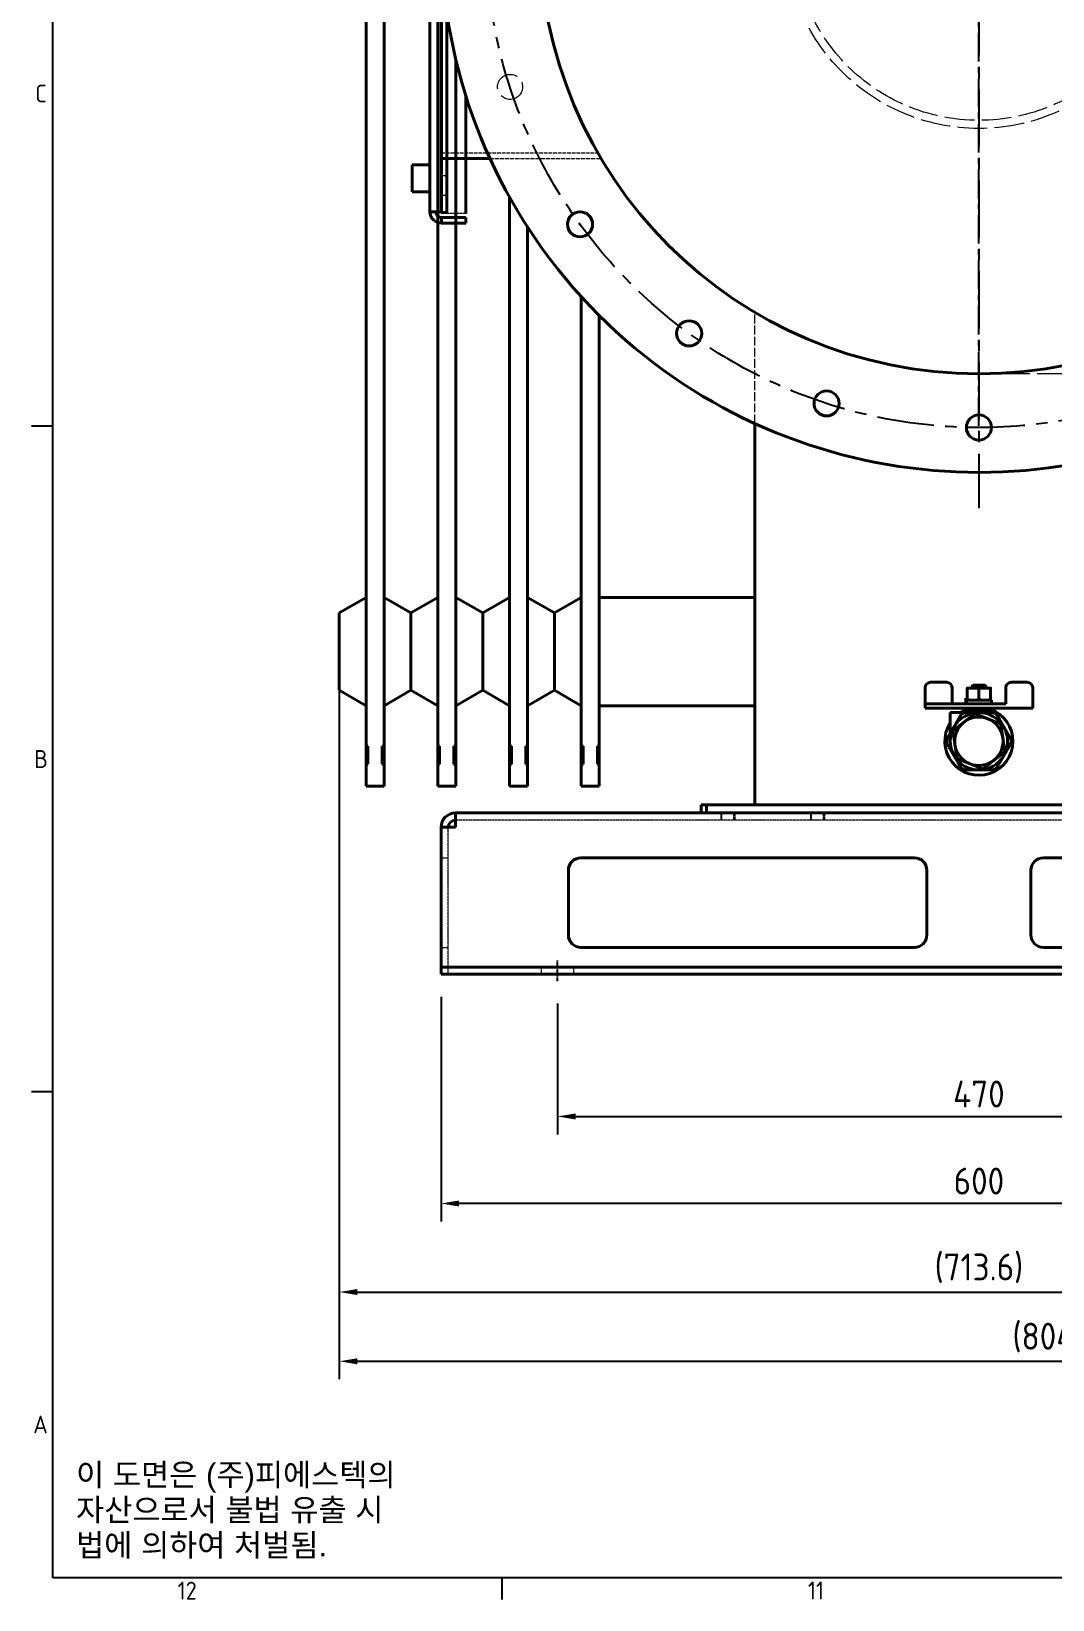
# Model space of a CAD drawing. Header units: millimetres. Extents: x 9486 to 14955, y -8999 to 1872.
# Drawn here: x 9574 to 10144, y -8911 to -8036 of the extents above; entities that cross this region are included whole.
import ezdxf

# ---------------------------------------------------------------- set-up
doc = ezdxf.new("R2010")
doc.units = ezdxf.units.MM
for name, pattern in [('CENTER', [50.8, 31.75, -6.35, 6.35, -6.35]), ('CHAIN', [0.3543, 0.2362, -0.0295, 0.0591, -0.0295]), ('DASHED', [0.2067, 0.1654, -0.0413])]:
    doc.linetypes.add(name, pattern=pattern)
for name, color, linetype, lineweight in [('가려진 것(ISO)', 2, 'DASHED', 18), ('가시적인 것(ISO)', 3, 'Continuous', 40), ('경계(ISO)', 7, 'Continuous', 25), ('기호(ISO)', 5, 'Continuous', 25), ('중심선(ISO)', 1, 'Continuous', 25)]:
    doc.layers.add(name, color=color, linetype=linetype, lineweight=lineweight)
doc.styles.add('문자 텍스트_PSTEK_POSCO', font='isocp.shx')
doc.styles.add('치수 텍스트_PSTEK_POSCO', font='isocp.shx')
doc.dimstyles.new('치수_PSTEK_POSCO', dxfattribs={"dimscale": 5, "dimtxt": 3, "dimasz": 2, "dimexe": 2, "dimexo": 2.5, "dimgap": 1, "dimtad": 1, "dimrnd": 1e-08, "dimdsep": 46, "dimtxsty": '치수 텍스트_PSTEK_POSCO', "dimcen": 0.09, "dimdle": 10, "dimclrd": 7, "dimclre": 7, "dimclrt": 2, "dimadec": 1, "dimazin": 2, "dimtfac": 1, "dimtmove": 0, "dimatfit": 3, "dimfxl": 0, "dimtolj": 1, "dimlwd": -1, "dimlwe": -1, "dimarcsym": 0})

# ---------------------------------------------------------------- blocks, each defined once
blk = doc.blocks.new('경계 Default Border')
at = {"layer": '경계(ISO)'}
for p, q in [((20, 148.5), (17.6, 148.5)), ((20, 74.25), (17.6, 74.25)), ((70.08, 20), (70.08, 17.6))]:
    blk.add_line(p, q, dxfattribs=at)
at = {"layer": '경계(ISO)', "flags": 128}
blk.add_lwpolyline([(20, 20), (20, 574), (821, 574), (821, 20), (20, 20)], dxfattribs=at)
at = {"layer": '경계(ISO)', "color": 2, "char_height": 2, "attachment_point": 7, "style": '문자 텍스트_PSTEK_POSCO'}
for s, insert in [('C', (18.03, 184.61)), ('B', (17.92, 110.36)), ('A', (17.81, 36.12)), ('12', (33.92, 17.58)), ('11', (104.23, 17.6))]:
    blk.add_mtext(s, dxfattribs=dict(at, insert=insert))
blk = doc.blocks.new('A$C0D17016F')
at = {"layer": '가려진 것(ISO)'}
for p, q in [((-296, 0), (-296, 82)), ((292, 86), (-292, 86)), ((-300, 65), (-296, 65)), ((-300, 15), (-296, 15)), ((-244, 0), (-244, 4)), ((-226, 0), (-226, 4))]:
    blk.add_line(p, q, dxfattribs=at)
at = {"layer": '가시적인 것(ISO)'}
for p, q in [((-292, 82), (-292, 90)), ((-292, 90), (292, 90)), ((-292, 82), (-300, 82)), ((-300, 8), (-300, 82)), ((-222, 65), (-36, 65)), ((36, 65), (222, 65)), ((-229, 22), (-229, 58)), ((-29, 58), (-29, 22)), ((29, 22), (29, 58)), ((-36, 15), (-222, 15)), ((222, 15), (36, 15)), ((-300, 4), (-300, 8)), ((-300, 4), (-290, 4)), ((-300, 4), (-300, 0)), ((-290, 0), (-300, 0)), ((-290, 4), (290, 4)), ((-290, 0), (290, 0))]:
    blk.add_line(p, q, dxfattribs=at)
for centre, radius, start, end in [((-292, 82), 8, 90, 180), ((-292, 82), 4, 90, 180), ((-222, 58), 7, 90, 180), ((-36, 58), 7, 0, 90), ((36, 58), 7, 90, 180), ((-222, 22), 7, 180, 270), ((-36, 22), 7, 270, 0), ((36, 22), 7, 180, 270)]:
    blk.add_arc(centre, radius, start, end, dxfattribs=at)
at = {"layer": '중심선(ISO)', "linetype": 'CHAIN'}
blk.add_line((-235, -3.75), (-235, 7.75), dxfattribs=at)
blk = doc.blocks.new('A$C1B500327')
at = {"color": 1, "linetype": 'CENTER'}
blk.add_line((0, 320), (0, -320), dxfattribs=at)
blk.add_circle((0, 0), 275, dxfattribs=at)
at = {"layer": '가려진 것(ISO)', "ltscale": 12.594825}
blk.add_line((-300, -121.8), (-212.58, -121.8), dxfattribs=at)
at = {"layer": '가려진 것(ISO)', "ltscale": 13.665871}
blk.add_line((-272.72, -125), (-210.71, -125), dxfattribs=at)
at = {"layer": '가려진 것(ISO)', "ltscale": 1.218906}
for p, q in [((-296.8, -134.5), (-300, -134.5)), ((-296.8, -145.5), (-300, -145.5))]:
    blk.add_line(p, q, dxfattribs=at)
at = {"layer": '가려진 것(ISO)'}
for p, q in [((-303, -155), (-303, -154.6)), ((-300, -155), (-303, -155)), ((-300, -155), (-300, -154.6)), ((-300, -155), (-300, -154.6)), ((-300, -155), (-299.8, -155)), ((-299.8, -155.54), (-299.8, -154.6)), ((-286.2, -155.54), (-299.8, -155.54))]:
    blk.add_line(p, q, dxfattribs=at)
at = {"layer": '가려진 것(ISO)', "ltscale": 100}
blk.add_line((173.13, -245), (0, -245), dxfattribs=at)
for centre, radius in [((0, 0), 108.15), ((0, 0), 103.65), ((-261.54, -84.98), 7)]:
    blk.add_circle(centre, radius, dxfattribs=at)
blk.add_arc((0, 0), 300, 305.24751, 144.75249, dxfattribs=at)
at = {"layer": '가시적인 것(ISO)'}
for p, q in [((-306.2, -154.6), (-306.2, 154.6)), ((-300, -155), (-300, 155)), ((-299.8, 154.6), (-299.8, -154.6)), ((-296.8, -43.7), (-296.8, -155)), ((-286.2, -89.94), (-286.2, -155.54)), ((-316.2, -128.5), (-316.2, -143.5)), ((-306.2, -128.5), (-316.2, -128.5)), ((-272.72, -125), (-300, -125)), ((-306.2, -143.5), (-316.2, -143.5)), ((-306.2, -154.6), (-299.8, -154.6)), ((-300, -155), (-296.8, -155)), ((-299.8, -157.8), (-286.2, -157.8)), ((-299.8, -157.8), (-299.8, -161)), ((-299.8, -161), (-286.2, -161)), ((-286.2, -157.8), (-286.2, -161))]:
    blk.add_line(p, q, dxfattribs=at)
for centre, radius in [((0, 0), 245), ((-222.48, -161.64), 7), ((-161.64, -222.48), 7), ((-84.98, -261.54), 7), ((0, -275), 7)]:
    blk.add_circle(centre, radius, dxfattribs=at)
for centre, radius, start, end in [((0, 0), 300, 144.75249, 305.24751), ((-299.8, -154.6), 6.4, 180, 270), ((-299.8, -154.6), 3.2, 187.18076, 270)]:
    blk.add_arc(centre, radius, start, end, dxfattribs=at)
blk = doc.blocks.new('*D52')
at = {"color": 7}
for p, q in [((9867.62, -8578.64), (9867.62, -8651.69)), ((10337.62, -8578.64), (10337.62, -8651.69)), ((9877.62, -8641.69), (10327.62, -8641.69))]:
    blk.add_line(p, q, dxfattribs=at)
for points in [[(9877.62, -8640.02), (9877.62, -8643.36), (9867.62, -8641.69)], [(10327.62, -8640.02), (10327.62, -8643.36), (10337.62, -8641.69)]]:
    blk.add_solid(points, dxfattribs=at)
at = {"layer": 'Defpoints', "color": 0}
for p in [(9867.62, -8566.14), (10337.62, -8566.14), (10337.62, -8641.69)]:
    blk.add_point(p, dxfattribs=at)
at = {"color": 2, "insert": (10102.62, -8629.19), "char_height": 15, "attachment_point": 5, "style": '치수 텍스트_PSTEK_POSCO'}
blk.add_mtext('\\A1;470', dxfattribs=at)
blk = doc.blocks.new('*D53')
at = {"color": 7}
for p, q in [((9802.62, -8574.89), (9802.62, -8700.24)), ((10402.62, -8574.89), (10402.62, -8700.24)), ((10392.62, -8690.24), (9812.62, -8690.24))]:
    blk.add_line(p, q, dxfattribs=at)
for points in [[(9812.62, -8688.57), (9812.62, -8691.9), (9802.62, -8690.24)], [(10392.62, -8688.57), (10392.62, -8691.9), (10402.62, -8690.24)]]:
    blk.add_solid(points, dxfattribs=at)
at = {"layer": 'Defpoints', "color": 0}
for p in [(9802.62, -8562.39), (10402.62, -8562.39), (9802.62, -8690.24)]:
    blk.add_point(p, dxfattribs=at)
at = {"color": 2, "insert": (10102.62, -8677.74), "char_height": 15, "attachment_point": 5, "style": '치수 텍스트_PSTEK_POSCO'}
blk.add_mtext('\\A1;600', dxfattribs=at)
blk = doc.blocks.new('*D54')
at = {"color": 7}
for p, q in [((9745.82, -8404.22), (9745.82, -8749.64)), ((10459.42, -8404.22), (10459.42, -8749.64)), ((9755.82, -8739.64), (10449.42, -8739.64))]:
    blk.add_line(p, q, dxfattribs=at)
for points in [[(9755.82, -8737.98), (9755.82, -8741.31), (9745.82, -8739.64)], [(10449.42, -8737.98), (10449.42, -8741.31), (10459.42, -8739.64)]]:
    blk.add_solid(points, dxfattribs=at)
at = {"layer": 'Defpoints', "color": 0}
for p in [(9745.82, -8391.72), (10459.42, -8391.72), (10459.42, -8739.64)]:
    blk.add_point(p, dxfattribs=at)
at = {"color": 2, "insert": (10102.62, -8726.39), "char_height": 15, "attachment_point": 5, "style": '치수 텍스트_PSTEK_POSCO'}
blk.add_mtext('\\A1;(713.6)', dxfattribs=at)
blk = doc.blocks.new('*D72')
at = {"color": 7}
for p, q in [((10550.62, -8262.43), (10550.62, -8788.26)), ((9745.82, -8404.22), (9745.82, -8788.26)), ((9755.82, -8778.26), (10540.62, -8778.26))]:
    blk.add_line(p, q, dxfattribs=at)
for points in [[(9755.82, -8776.59), (9755.82, -8779.93), (9745.82, -8778.26)], [(10540.62, -8776.59), (10540.62, -8779.93), (10550.62, -8778.26)]]:
    blk.add_solid(points, dxfattribs=at)
at = {"layer": 'Defpoints', "color": 0}
for p in [(10550.62, -8249.93), (9745.82, -8391.72), (10550.62, -8778.26)]:
    blk.add_point(p, dxfattribs=at)
at = {"color": 2, "insert": (10148.22, -8765.01), "char_height": 15, "attachment_point": 5, "style": '치수 텍스트_PSTEK_POSCO'}
blk.add_mtext('\\A1;(804.8)', dxfattribs=at)

msp = doc.modelspace()

# ---------------------------------------------------------------- linework, layer by layer
at = {"color": 1, "linetype": 'CENTER', "ltscale": 0.5}
msp.add_line((10102.623, -8256.348), (10102.623, -7808.43), dxfattribs=at)
at = {"layer": '가려진 것(ISO)', "ltscale": 30}
msp.add_line((9977.623, -8255.107), (9977.623, -8193.102), dxfattribs=at)
at = {"layer": '가려진 것(ISO)'}
for p, q in [((9958.623, -8472.389), (9958.623, -8476.389)), ((9959.3, -8476.389), (9959.3, -8472.389)), ((9965.947, -8476.389), (9965.947, -8472.389)), ((9966.623, -8476.389), (9966.623, -8472.389)), ((10008.623, -8472.389), (10008.623, -8476.389)), ((10009.3, -8476.389), (10009.3, -8472.389)), ((10015.947, -8476.389), (10015.947, -8472.389)), ((10016.623, -8476.389), (10016.623, -8472.389))]:
    msp.add_line(p, q, dxfattribs=at)
at = {"layer": '가시적인 것(ISO)'}
for p, q in [((9760.823, -8405.355), (9760.823, -7759.423)), ((9770.823, -7759.423), (9770.823, -8405.355)), ((9800.823, -8405.355), (9800.823, -7759.423)), ((9810.823, -8052.051), (9810.823, -8405.355)), ((9840.823, -8405.355), (9840.823, -8128.884)), ((9850.823, -8145.474), (9850.823, -8405.355)), ((9880.823, -8405.355), (9880.823, -8184.391)), ((9890.823, -8194.852), (9890.823, -8405.355)), ((9977.623, -8467.889), (9977.623, -8255.107)), ((9745.823, -8360.799), (9760.823, -8352.139)), ((9785.823, -8360.799), (9770.823, -8352.139)), ((9785.823, -8360.799), (9800.823, -8352.139)), ((9825.823, -8360.799), (9810.823, -8352.139)), ((9825.823, -8360.799), (9840.823, -8352.139)), ((9865.823, -8360.799), (9850.823, -8352.139)), ((9865.823, -8360.799), (9880.823, -8352.139)), ((9890.823, -8352.139), (9977.623, -8352.139)), ((9745.823, -8360.799), (9745.823, -8403.979)), ((9785.823, -8360.799), (9785.823, -8403.979)), ((9825.823, -8360.799), (9825.823, -8403.979)), ((9865.823, -8360.799), (9865.823, -8403.979)), ((9745.823, -8403.979), (9760.823, -8412.639)), ((9760.823, -8405.355), (9760.823, -8428.847)), ((9785.823, -8403.979), (9770.823, -8412.639)), ((9770.823, -8428.847), (9770.823, -8405.355)), ((9785.823, -8403.979), (9800.823, -8412.639)), ((9800.823, -8405.355), (9800.823, -8428.847)), ((9825.823, -8403.979), (9810.823, -8412.639)), ((9810.823, -8428.847), (9810.823, -8405.355)), ((9825.823, -8403.979), (9840.823, -8412.639)), ((9840.823, -8405.355), (9840.823, -8428.847)), ((9865.823, -8403.979), (9850.823, -8412.639)), ((9850.823, -8428.847), (9850.823, -8405.355)), ((9865.823, -8403.979), (9880.823, -8412.639)), ((9880.823, -8405.355), (9880.823, -8428.847)), ((9890.823, -8428.847), (9890.823, -8405.355)), ((10072.623, -8411.489), (10072.623, -8402.489)), ((10075.623, -8399.489), (10084.623, -8399.489)), ((10087.623, -8411.489), (10087.623, -8402.489)), ((10096.123, -8402.689), (10099.373, -8402.689)), ((10096.123, -8402.958), (10096.123, -8409.219)), ((10099.39, -8401.089), (10098.623, -8401.856)), ((10098.623, -8401.856), (10106.623, -8401.856)), ((10098.623, -8401.856), (10098.623, -8402.689)), ((10099.373, -8402.689), (10105.873, -8402.689)), ((10099.39, -8401.089), (10105.856, -8401.089)), ((10102.623, -8402.958), (10102.623, -8409.219)), ((10105.856, -8401.089), (10106.623, -8401.856)), ((10105.873, -8402.689), (10109.123, -8402.689)), ((10106.623, -8401.856), (10106.623, -8402.689)), ((10109.123, -8402.958), (10109.123, -8409.219)), ((10117.623, -8411.489), (10117.623, -8402.489)), ((10120.623, -8399.489), (10129.623, -8399.489)), ((10132.623, -8413.989), (10132.623, -8402.489)), ((9890.823, -8412.639), (9977.623, -8412.639)), ((10072.623, -8411.489), (10072.623, -8413.989)), ((10072.623, -8411.489), (10117.623, -8411.489)), ((10132.623, -8413.989), (10072.623, -8413.989)), ((10096.123, -8408.389), (10095.423, -8408.389)), ((10095.423, -8411.489), (10095.423, -8408.389)), ((10095.423, -8416.389), (10095.423, -8413.989)), ((10095.623, -8409.489), (10109.623, -8409.489)), ((10095.623, -8409.489), (10095.623, -8411.489)), ((10096.223, -8413.989), (10096.123, -8414.089)), ((10096.123, -8414.089), (10109.123, -8414.089)), ((10096.123, -8414.089), (10096.123, -8415.089)), ((10096.123, -8415.089), (10109.123, -8415.089)), ((10096.223, -8415.189), (10096.123, -8415.089)), ((10096.223, -8415.189), (10096.123, -8415.289)), ((10096.123, -8415.289), (10109.123, -8415.289)), ((10096.123, -8415.289), (10096.123, -8416.289)), ((10096.223, -8415.189), (10109.023, -8415.189)), ((10109.023, -8413.989), (10109.123, -8414.089)), ((10109.023, -8415.189), (10109.123, -8415.089)), ((10109.023, -8415.189), (10109.123, -8415.289)), ((10109.123, -8414.089), (10109.123, -8415.089)), ((10109.123, -8415.289), (10109.123, -8416.289)), ((10109.623, -8409.489), (10109.623, -8411.489)), ((10093.123, -8416.389), (10086.623, -8416.389)), ((10086.623, -8428.102), (10086.623, -8416.389)), ((10093.123, -8417.194), (10093.123, -8416.389)), ((10096.123, -8416.289), (10109.123, -8416.289)), ((10096.223, -8416.389), (10096.123, -8416.289)), ((10109.023, -8416.389), (10109.123, -8416.289)), ((9760.823, -8434.689), (9760.823, -8428.847)), ((9770.823, -8428.847), (9770.823, -8434.689)), ((9800.823, -8434.689), (9800.823, -8428.847)), ((9810.823, -8428.847), (9810.823, -8434.689)), ((9840.823, -8434.689), (9840.823, -8428.847)), ((9850.823, -8428.847), (9850.823, -8434.689)), ((9880.823, -8434.689), (9880.823, -8428.847)), ((9890.823, -8428.847), (9890.823, -8434.689)), ((9760.823, -8434.689), (9761.823, -8435.123)), ((9760.823, -8445.608), (9760.823, -8434.689)), ((9761.823, -8435.123), (9761.823, -8445.174)), ((9769.823, -8435.123), (9770.823, -8434.689)), ((9769.823, -8445.174), (9769.823, -8435.123)), ((9770.823, -8434.689), (9770.823, -8445.608)), ((9800.823, -8434.689), (9801.823, -8435.123)), ((9800.823, -8445.608), (9800.823, -8434.689)), ((9801.823, -8435.123), (9801.823, -8445.174)), ((9809.823, -8435.123), (9810.823, -8434.689)), ((9809.823, -8445.174), (9809.823, -8435.123)), ((9810.823, -8434.689), (9810.823, -8445.608)), ((9840.823, -8434.689), (9841.823, -8435.123)), ((9840.823, -8445.608), (9840.823, -8434.689)), ((9841.823, -8435.123), (9841.823, -8445.174)), ((9849.823, -8435.123), (9850.823, -8434.689)), ((9849.823, -8445.174), (9849.823, -8435.123)), ((9850.823, -8434.689), (9850.823, -8445.608)), ((9880.823, -8434.689), (9881.823, -8435.123)), ((9880.823, -8445.608), (9880.823, -8434.689)), ((9881.823, -8435.123), (9881.823, -8445.174)), ((9889.823, -8435.123), (9890.823, -8434.689)), ((9889.823, -8445.174), (9889.823, -8435.123)), ((9890.823, -8434.689), (9890.823, -8445.608)), ((9761.823, -8445.174), (9760.823, -8445.608)), ((9760.823, -8451.358), (9760.823, -8445.608)), ((9770.823, -8445.608), (9769.823, -8445.174)), ((9770.823, -8445.608), (9770.823, -8451.358)), ((9801.823, -8445.174), (9800.823, -8445.608)), ((9800.823, -8451.358), (9800.823, -8445.608)), ((9810.823, -8445.608), (9809.823, -8445.174)), ((9810.823, -8445.608), (9810.823, -8451.358)), ((9841.823, -8445.174), (9840.823, -8445.608)), ((9840.823, -8451.358), (9840.823, -8445.608)), ((9850.823, -8445.608), (9849.823, -8445.174)), ((9850.823, -8445.608), (9850.823, -8451.358)), ((9881.823, -8445.174), (9880.823, -8445.608)), ((9880.823, -8451.358), (9880.823, -8445.608)), ((9890.823, -8445.608), (9889.823, -8445.174)), ((9890.823, -8445.608), (9890.823, -8451.358)), ((9760.823, -8451.358), (9760.823, -8457.389)), ((9760.823, -8457.389), (9770.823, -8457.389)), ((9770.823, -8457.389), (9770.823, -8451.358)), ((9800.823, -8451.358), (9800.823, -8457.389)), ((9800.823, -8457.389), (9810.823, -8457.389)), ((9810.823, -8457.389), (9810.823, -8451.358)), ((9840.823, -8451.358), (9840.823, -8457.389)), ((9840.823, -8457.389), (9850.823, -8457.389)), ((9850.823, -8457.389), (9850.823, -8451.358)), ((9880.823, -8451.358), (9880.823, -8457.389)), ((9880.823, -8457.389), (9890.823, -8457.389)), ((9890.823, -8457.389), (9890.823, -8451.358)), ((9950.623, -8467.889), (9947.623, -8467.889)), ((9947.623, -8467.889), (9947.623, -8472.389)), ((9950.623, -8472.389), (9950.623, -8467.889)), ((10254.623, -8467.889), (9950.623, -8467.889))]:
    msp.add_line(p, q, dxfattribs=at)
for centre, radius, start, end in [((10075.623, -8402.489), 3, 90, 180), ((10084.623, -8402.489), 3, 0, 90), ((10120.623, -8402.489), 3, 90, 180), ((10129.623, -8402.489), 3, 0, 90), ((10102.623, -8432.389), 19, 147.363102, 69.99481), ((10102.623, -8432.389), 19, 112.268495, 122.636898), ((10102.623, -8432.389), 16, 150, 210), ((10102.623, -8432.389), 16, 90, 150), ((10102.623, -8432.389), 13.5, 128.062465, 188.062465), ((10102.623, -8432.389), 17.92, 116.765501, 123.234499), ((10102.623, -8432.389), 13.517, 125.18137, 130.94356), ((10102.623, -8432.389), 13.5, 68.062465, 128.062465), ((10102.623, -8432.389), 16, 30, 90), ((10102.623, -8432.389), 13.517, 65.18137, 70.94356), ((10102.623, -8432.389), 13.5, 8.062465, 68.062465), ((10102.623, -8432.389), 17.92, 56.765501, 63.234499), ((10102.623, -8432.389), 16, 330, 30), ((10102.623, -8432.389), 17.92, 176.765501, 183.234499), ((10102.623, -8432.389), 13.5, 308.062465, 8.062465), ((10102.623, -8432.389), 13.517, 5.18137, 10.94356), ((10102.623, -8432.389), 17.92, 356.765501, 3.234499), ((10102.623, -8432.389), 16, 210, 270), ((10102.623, -8432.389), 13.517, 185.18137, 190.94356), ((10102.623, -8432.389), 13.5, 188.062465, 248.062465), ((10102.623, -8432.389), 16, 270, 330), ((10102.623, -8432.389), 17.92, 236.765501, 243.234499), ((10102.623, -8432.389), 13.517, 245.18137, 250.94356), ((10102.623, -8432.389), 13.5, 248.062465, 308.062465), ((10102.623, -8432.389), 13.517, 305.18137, 310.94356), ((10102.623, -8432.389), 17.92, 296.765501, 303.234499)]:
    msp.add_arc(centre, radius, start, end, dxfattribs=at)
for points, weights in [([(10096.123, -8402.689), (10096.123, -8402.689), (10096.123, -8402.958)], [1, 1.04314139574, 1.01001874936]), ([(10096.123, -8402.958), (10097.865, -8402.689), (10099.373, -8402.689)], [1.01001874936, 1.04314139574, 1]), ([(10099.373, -8402.689), (10100.881, -8402.689), (10102.623, -8402.958)], [1, 1.04314139574, 1.01001874936]), ([(10102.623, -8402.958), (10104.365, -8402.689), (10105.873, -8402.689)], [1.01001874936, 1.04314139574, 1]), ([(10105.873, -8402.689), (10107.381, -8402.689), (10109.123, -8402.958)], [1, 1.04314139574, 1.01001874936]), ([(10109.123, -8402.958), (10109.123, -8402.689), (10109.123, -8402.689)], [1.01001874936, 1.04314139574, 1]), ([(10096.123, -8409.219), (10096.123, -8409.489), (10096.123, -8409.489)], [1.01001874936, 1.04314139574, 1]), ([(10099.373, -8409.489), (10097.865, -8409.489), (10096.123, -8409.219)], [1, 1.04314139574, 1.01001874936]), ([(10102.623, -8409.219), (10100.881, -8409.489), (10099.373, -8409.489)], [1.01001874936, 1.04314139574, 1]), ([(10105.873, -8409.489), (10104.365, -8409.489), (10102.623, -8409.219)], [1, 1.04314139574, 1.01001874936]), ([(10109.123, -8409.219), (10107.381, -8409.489), (10105.873, -8409.489)], [1.01001874936, 1.04314139574, 1]), ([(10109.123, -8409.489), (10109.123, -8409.489), (10109.123, -8409.219)], [1, 1.04314139574, 1.01001874936]), ([(10088.767, -8424.389), (10086.863, -8427.685), (10084.732, -8431.378)], [1, 1.0295630141, 1]), ([(10094.3, -8421.76), (10091.452, -8423.99), (10088.163, -8426.565)], [1, 1.08870427445, 1.10017793758]), ([(10092.802, -8417.4), (10090.67, -8421.092), (10088.767, -8424.389)], [1, 1.0295630141, 1]), ([(10100.437, -8416.954), (10097.148, -8419.53), (10094.3, -8421.76)], [1.10017793758, 1.08870427445, 1]), ([(10102.623, -8416.389), (10098.816, -8416.389), (10094.553, -8416.389)], [1, 1.0295630141, 1]), ([(10107.667, -8419.866), (10104.311, -8418.515), (10100.437, -8416.954)], [1, 1.08870427445, 1.10017793758]), ([(10110.693, -8416.389), (10106.43, -8416.389), (10102.623, -8416.389)], [1, 1.0295630141, 1]), ([(10114.896, -8422.778), (10111.022, -8421.218), (10107.667, -8419.866)], [1.10017793758, 1.08870427445, 1]), ([(10116.479, -8424.389), (10114.576, -8421.092), (10112.444, -8417.4)], [1, 1.0295630141, 1]), ([(10115.99, -8430.495), (10115.482, -8426.914), (10114.896, -8422.778)], [1, 1.08870427445, 1.10017793758]), ([(10120.514, -8431.378), (10118.383, -8427.685), (10116.479, -8424.389)], [1, 1.0295630141, 1]), ([(10088.163, -8426.565), (10088.749, -8430.701), (10089.256, -8434.282)], [1.10017793758, 1.08870427445, 1]), ([(10117.083, -8438.213), (10116.497, -8434.077), (10115.99, -8430.495)], [1.10017793758, 1.08870427445, 1]), ([(10084.732, -8433.4), (10086.863, -8437.092), (10088.767, -8440.389)], [1, 1.0295630141, 1]), ([(10088.767, -8440.389), (10090.67, -8443.685), (10092.802, -8447.378)], [1, 1.0295630141, 1]), ([(10089.256, -8434.282), (10089.764, -8437.864), (10090.35, -8441.999)], [1, 1.08870427445, 1.10017793758]), ([(10090.35, -8441.999), (10094.224, -8443.56), (10097.579, -8444.911)], [1.10017793758, 1.08870427445, 1]), ([(10110.946, -8443.018), (10113.794, -8440.788), (10117.083, -8438.213)], [1, 1.08870427445, 1.10017793758]), ([(10112.444, -8447.378), (10114.576, -8443.685), (10116.479, -8440.389)], [1, 1.0295630141, 1]), ([(10116.479, -8440.389), (10118.383, -8437.092), (10120.514, -8433.4)], [1, 1.0295630141, 1]), ([(10094.553, -8448.389), (10098.816, -8448.389), (10102.623, -8448.389)], [1, 1.0295630141, 1]), ([(10097.579, -8444.911), (10100.935, -8446.263), (10104.809, -8447.823)], [1, 1.08870427445, 1.10017793758]), ([(10102.623, -8448.389), (10106.43, -8448.389), (10110.693, -8448.389)], [1, 1.0295630141, 1]), ([(10104.809, -8447.823), (10108.098, -8445.248), (10110.946, -8443.018)], [1.10017793758, 1.08870427445, 1])]:
    msp.add_rational_spline(points, weights, degree=2, dxfattribs=at)

# ---------------------------------------------------------------- block references
at = {"xscale": 5, "yscale": 5, "zscale": 5}
msp.add_blockref('경계 Default Border', (9486.075, -8999.12), dxfattribs=at)
for name, p in [('A$C1B500327', (10102.623, -7982.389)), ('A$C0D17016F', (10102.623, -8562.389))]:
    msp.add_blockref(name, p)

# ---------------------------------------------------------------- texts
at = {"layer": '기호(ISO)', "color": 2, "insert": (9599.027, -8861.809), "char_height": 12.5, "width": 196.53052, "attachment_point": 4, "line_spacing_factor": 0.944221, "style": '문자 텍스트_PSTEK_POSCO'}
msp.add_mtext('{\\fArial|b0|i0;\\H12.5000;이 도면은 (주)피에스텍의\\P자산으로서 불법 유출 시 \\P법에 의하여 처벌됨.}', dxfattribs=at)

# ---------------------------------------------------------------- dimensions: what is measured, and where the dimension line sits
for base, p2, picture, middle in [((10550.623, -8778.259), (10550.623, -8249.934), '*D72', (10148.223, -8765.009)), ((10459.423, -8739.642), (10459.423, -8391.723), '*D54', (10102.623, -8726.392))]:
    dim = msp.add_linear_dim(base=base, p1=(9745.823, -8391.723), p2=p2, text='(<>)', dimstyle='치수_PSTEK_POSCO')
    dim.commit()
    dim.dimension.update_dxf_attribs({"geometry": picture, "text_midpoint": middle})
for base, p1, p2, picture, middle in [((9802.623, -8690.236), (10402.623, -8562.389), (9802.623, -8562.389), '*D53', (10102.623, -8677.736)), ((10337.623, -8641.689), (9867.623, -8566.139), (10337.623, -8566.139), '*D52', (10102.623, -8629.189))]:
    dim = msp.add_linear_dim(base=base, p1=p1, p2=p2, dimstyle='치수_PSTEK_POSCO')
    dim.commit()
    dim.dimension.update_dxf_attribs({"geometry": picture, "text_midpoint": middle})

doc.saveas('drawing.dxf')
